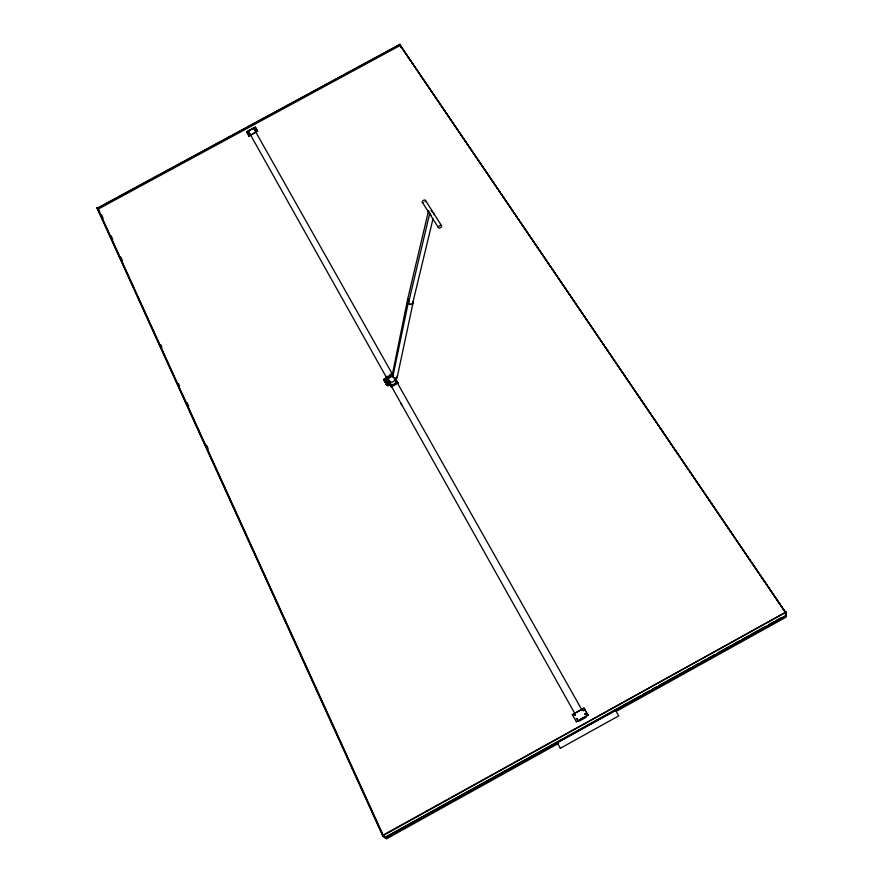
<?xml version="1.0" encoding="UTF-8"?>
<svg xmlns="http://www.w3.org/2000/svg" width="883" height="883" viewBox="0 0 883 883"><rect width="100%" height="100%" fill="white"/><g stroke="black" fill="none" stroke-linecap="round" stroke-linejoin="round"><path stroke-width="1.32" d="M386.401 379.745L386.335 380.75L385.143 381.125M386.644 380.198L386.103 381.257L384.8 380.915M386.986 380.882L385.606 382.03M616.389 711.29L786.146 617.118L786.091 612.062L382.56 835.406M384.502 379.955L385.385 382.052M384.734 380.805L384.624 380.187M384.856 381.037L385.043 380.264M385.087 381.489L385.496 380.209A1.258 1.082 -27.2 0 0 385.076 381.986A1.258 1.082 -27.2 0 0 386.986 381.776A1.258 1.082 -27.2 0 0 386.566 380.131M392.471 373.939L407.626 299.392L428.586 210.573A1.634 1.148 13.1 0 0 429.591 212.163M392.968 375.904L408.454 301.854M397.173 377.438L412.924 303.454M395.981 382.494C397.902 382.471 394.878 381.577 397.03 382.449M390.948 385.253L391.986 385.209L390.893 385.286M391.765 385.286L391.169 385.165L391.886 384.999M389.348 380.981L388.553 381.07L388.984 380.242M408.73 301.931L429.789 213.178A2.252 1.578 13.2 0 0 431.18 215.375M412.659 303.388L433.045 218.664M385.396 380.948C384.701 383.686 389.094 381.335 386.335 379.635A1.258 1.082 -27.2 0 1 386.853 381.169A1.258 1.082 -27.2 0 1 385.109 381.721A1.258 1.082 -27.2 0 1 384.856 380.143M384.69 380.683L386.401 380.143M386.754 380.827L385.043 381.368M396.765 382.604L396.103 382.692M389.546 381.026L388.652 381.279L388.962 380.463M386.599 384.105L387.858 383.211L388.663 383.906M386.997 385.043L387.747 383.84L388.608 384.613M387.173 385.143L387.648 384.569M388.509 384.447C387.67 384.204 385.518 384.26 388.377 383.586M387.615 384.591C389.811 383.056 388.895 387.14 387.361 385.496C387.494 382.449 389.944 386.324 386.897 384.867M396.71 382.67L396.478 382.758M388.663 384.094L387.361 385.496M386.953 384.16L388.045 383.564M388.222 383.928L387.913 384.204A1.258 0.64 -29.2 0 1 387.527 384.558M386.103 380.286L384.911 380.672L384.569 379.348A1.258 1.082 -27.2 0 0 384.624 380.959A1.258 1.082 -27.2 0 0 386.279 380.772A1.258 1.082 -27.2 0 0 386.412 379.249A1.258 1.082 -27.2 0 1 385.573 380.617A1.258 1.082 -27.2 0 1 384.083 380.12A1.258 1.071 -16.4 0 1 384.679 378.664M572.372 714.623L584.038 708.155L587.957 715.109L576.345 721.753L572.372 714.623L584.038 708.155M587.957 715.109L576.345 721.753M785.727 612.636L399.9 44.856L785.727 612.636L786.135 615.793L384.933 837.603L382.46 835.572L385.198 837.824L786.124 615.429L785.848 611.72M786.091 612.062L382.725 835.793L96.854 207.748L98.697 209.768M442.041 805.815L385.021 837.437L383.377 836.08M442.802 805.384L563.188 738.607M563.762 738.287L572.813 733.265M573.409 732.945L639.689 696.168M643.31 694.17L649.336 690.826M652.956 688.817L656.566 686.808M659.491 685.186L690.793 667.824M692.725 666.753L698.751 663.409M700.418 662.482L706.433 659.148M708.398 658.067L714.866 654.469M718.034 652.714L731.72 645.12M733.707 644.027L740.142 640.451M742.139 639.347L748.166 636.003M749.777 635.109L765.429 626.422M768.651 624.634L773.85 621.753M776.256 620.418L781.08 617.747M786.135 615.893L385.54 838.11L386.445 838.85L558.608 743.343M560.33 748.265L618.74 715.859L615.296 709.899M388.101 385.452L388.807 384.48M391.18 386.964L397.902 382.758L391.18 386.964L387.869 381.037M97.196 208.233L400.12 44.349L97.296 208.443M246.556 131.964L255.375 127.185L257.593 131.114L248.907 136.192L246.556 131.964L255.375 127.185M248.719 131.699L247.615 132.295L249.348 135.397M253.962 128.852L255.066 128.256L256.821 131.357M257.593 131.114L248.907 136.192M396.644 378.09L396.081 378.752L396.644 378.09A2.252 1.766 12 0 0 397.085 376.081M387.527 384.425L386.511 384.182M387.902 385.109L387.184 385.187M384.381 379.237A1.258 1.082 -27.2 0 0 384.502 380.728A1.258 1.082 -27.2 0 0 386.169 380.54L386.92 380.783M391.942 384.966L391.026 384.701L391.368 385.507M386.224 379.889L386.677 381.434L385.154 381.599M386.379 384.271L387.063 383.056L388.41 383.156M385.385 837.239L383.399 835.594L98.168 209.128L400.176 45.452L785.495 612.559L785.528 615.274M393.2 375.253L392.88 374.701M391.467 373.973L392.118 375.209M392.085 375.143L392.56 375.959L392.24 375.33M390.838 374.679L390.551 374.193L391.511 375.893M391.599 376.125L391.29 375.573M389.215 377.427L388.895 376.886M387.549 376.29L387.836 376.754M388.41 377.869L388.244 377.516M386.886 376.997L386.566 376.379L387.041 377.196M387.648 378.354L387.074 377.339M386.997 377.118L387.593 378.233M96.854 207.748L99.647 211.699M386.279 377.604L385.772 376.809L387.008 378.973L386.026 377.317M425.507 200.463L441.632 225.827A1.865 1.06 -32.6 0 1 439.513 228.035A1.865 1.06 -32.6 0 1 438.862 226.28A1.865 1.06 -32.6 0 1 441.632 225.827M422.295 202.218L438.376 227.604M392.516 375.893L392.041 374.966M390.915 376.765L389.833 374.789M389.326 377.637L388.851 376.71M255.518 127.472L257.737 131.401M584.105 708.332L588.034 715.274M395.231 378.034L398.112 383.167M393.277 375.694L253.498 128.024L248.255 130.872L575.341 714.435M394.635 378.101L582.283 710.583M585.672 716.588L586.08 717.316L579.116 721.179L578.707 720.44M400.54 402.847L401.886 405.253M386.544 378.266L386.975 379.006L386.721 378.509M392.858 374.558L392.151 373.321L393.31 375.463L393.034 374.9M389.392 375.816L390.165 377.262L389.844 376.644M387.803 376.688L388.321 377.637M557.03 742.228L560.385 748.376M391.875 374.745L391.423 373.917M389.282 375.683L389.138 375.407M101.402 214.448L103.112 218.211M111.115 235.761L112.825 239.525M120.828 257.063L122.538 260.827M160.805 344.811L161.953 347.317M178.521 383.664L179.657 386.169M187.086 402.46L188.796 406.224M206.512 445.076L208.222 448.84M383.862 835.152L385.198 837.824M97.13 207.604L382.825 835.362M399.988 44.15L401.059 47.229M399.9 44.856L400.893 47.505M386.611 384.359L387.361 383.145L388.476 383.807M387.913 385.242A1.258 0.64 -29.2 0 1 386.754 384.856A1.258 0.64 -29.2 0 1 387.295 383.476A1.258 0.64 -29.2 0 1 388.708 383.752M386.754 384.856A1.258 0.64 -29.2 0 1 388.332 383.741A1.258 0.64 -29.2 0 1 388.785 384.624M387.107 385.518A1.258 0.64 -29.2 0 1 387.438 384.315A1.258 0.64 -29.2 0 1 389.072 384.127A1.258 0.64 -29.2 0 1 388.012 385.418M386.82 385.01A1.258 0.64 -29.2 0 1 387.008 383.906A1.258 0.64 -29.2 0 1 388.652 383.476A1.258 0.64 -29.2 0 1 388.211 384.635M386.92 385.176A1.258 0.64 -29.2 0 1 386.975 384.193A1.258 0.64 -29.2 0 1 388.52 383.564A1.258 0.64 -29.2 0 1 388.697 384.458M386.633 384.657A1.258 0.64 -29.2 0 1 387.196 383.299A1.258 0.64 -29.2 0 1 388.608 383.575M386.434 384.315A1.258 0.64 -29.2 0 1 387.008 382.957A1.258 0.64 -29.2 0 1 388.421 383.233M386.533 384.491A1.258 0.64 -29.2 0 1 387.107 383.134A1.258 0.64 -29.2 0 1 388.509 383.41M386.114 380.374A1.247 1.004 -27.5 0 1 387.328 381.478A1.247 1.004 -27.5 0 1 385.584 382.427A1.247 1.004 -27.5 0 1 385.275 380.838M386.456 379.9A1.258 1.082 -27.2 0 1 386.875 381.544A1.258 1.082 -27.2 0 1 384.966 381.754A1.258 1.082 -27.2 0 1 385.396 380.021M386.213 379.447A1.258 1.082 -27.2 0 1 386.743 380.948A1.258 1.082 -27.2 0 1 384.999 381.5A1.258 1.082 -27.2 0 1 384.734 379.922M386.103 379.215A1.258 1.082 -27.2 0 1 386.622 380.716A1.258 1.082 -27.2 0 1 384.878 381.268A1.258 1.082 -27.2 0 1 384.613 379.69M384.69 378.652A1.258 1.082 -27.2 0 0 384.083 380.12A1.258 1.071 -16.4 0 0 385.739 380.54A1.258 1.071 -16.4 0 0 386.335 379.05A1.258 1.082 -27.2 0 1 386.169 380.54M393.619 375.12A1.435 1.126 11.9 0 1 392.494 373.134M431.18 210.375A1.634 1.148 13.1 0 1 431.644 211.677M423.432 202.66A1.832 1.082 -32.8 0 1 422.416 201.346A1.832 1.082 -32.8 0 1 424.878 200.011A1.832 1.082 -32.8 0 1 425.043 201.788M412.56 302.163A2.108 1.556 13.4 0 1 411.831 304.094A2.108 1.556 13.4 0 1 409.116 303.531A2.108 1.556 13.4 0 1 409.138 301.445M432.615 212.505A2.252 1.578 13.2 0 1 434.006 214.701M396.026 378.354A2.252 1.766 12 0 1 393.421 375.341M412.825 302.063A2.395 1.799 11.8 0 1 411.986 304.293A2.395 1.799 11.8 0 1 408.895 303.675A2.395 1.799 11.8 0 1 408.928 301.291M395.154 379.569A3.223 2.781 -26.8 0 1 395.209 383.233A3.223 2.781 -26.8 0 1 391.235 384.359A3.223 2.781 -26.8 0 1 389.811 381.081M394.712 378.531A3.234 2.781 -26.8 0 1 391.379 382.284A3.234 2.781 -26.8 0 1 388.641 378.796A3.234 2.781 -26.8 0 1 393.388 376.842M584.789 714.005L585.804 714.292L584.789 714.005M582.725 710.34L583.729 710.627L582.725 710.34M574.314 714.998L575.319 715.285L574.314 714.998M576.367 718.674L577.372 718.961L576.367 718.674M254.116 128.355L254.834 128.377L254.172 128.278M255.286 130.43L256.015 130.441L255.286 130.43M247.759 131.799L248.476 131.821L247.814 131.722M248.929 133.874L249.646 133.896L248.929 133.874M408.399 298.807A1.534 1.148 11.7 0 0 409.138 301.059A1.534 1.137 13.3 0 1 408.399 298.807"/></g></svg>
